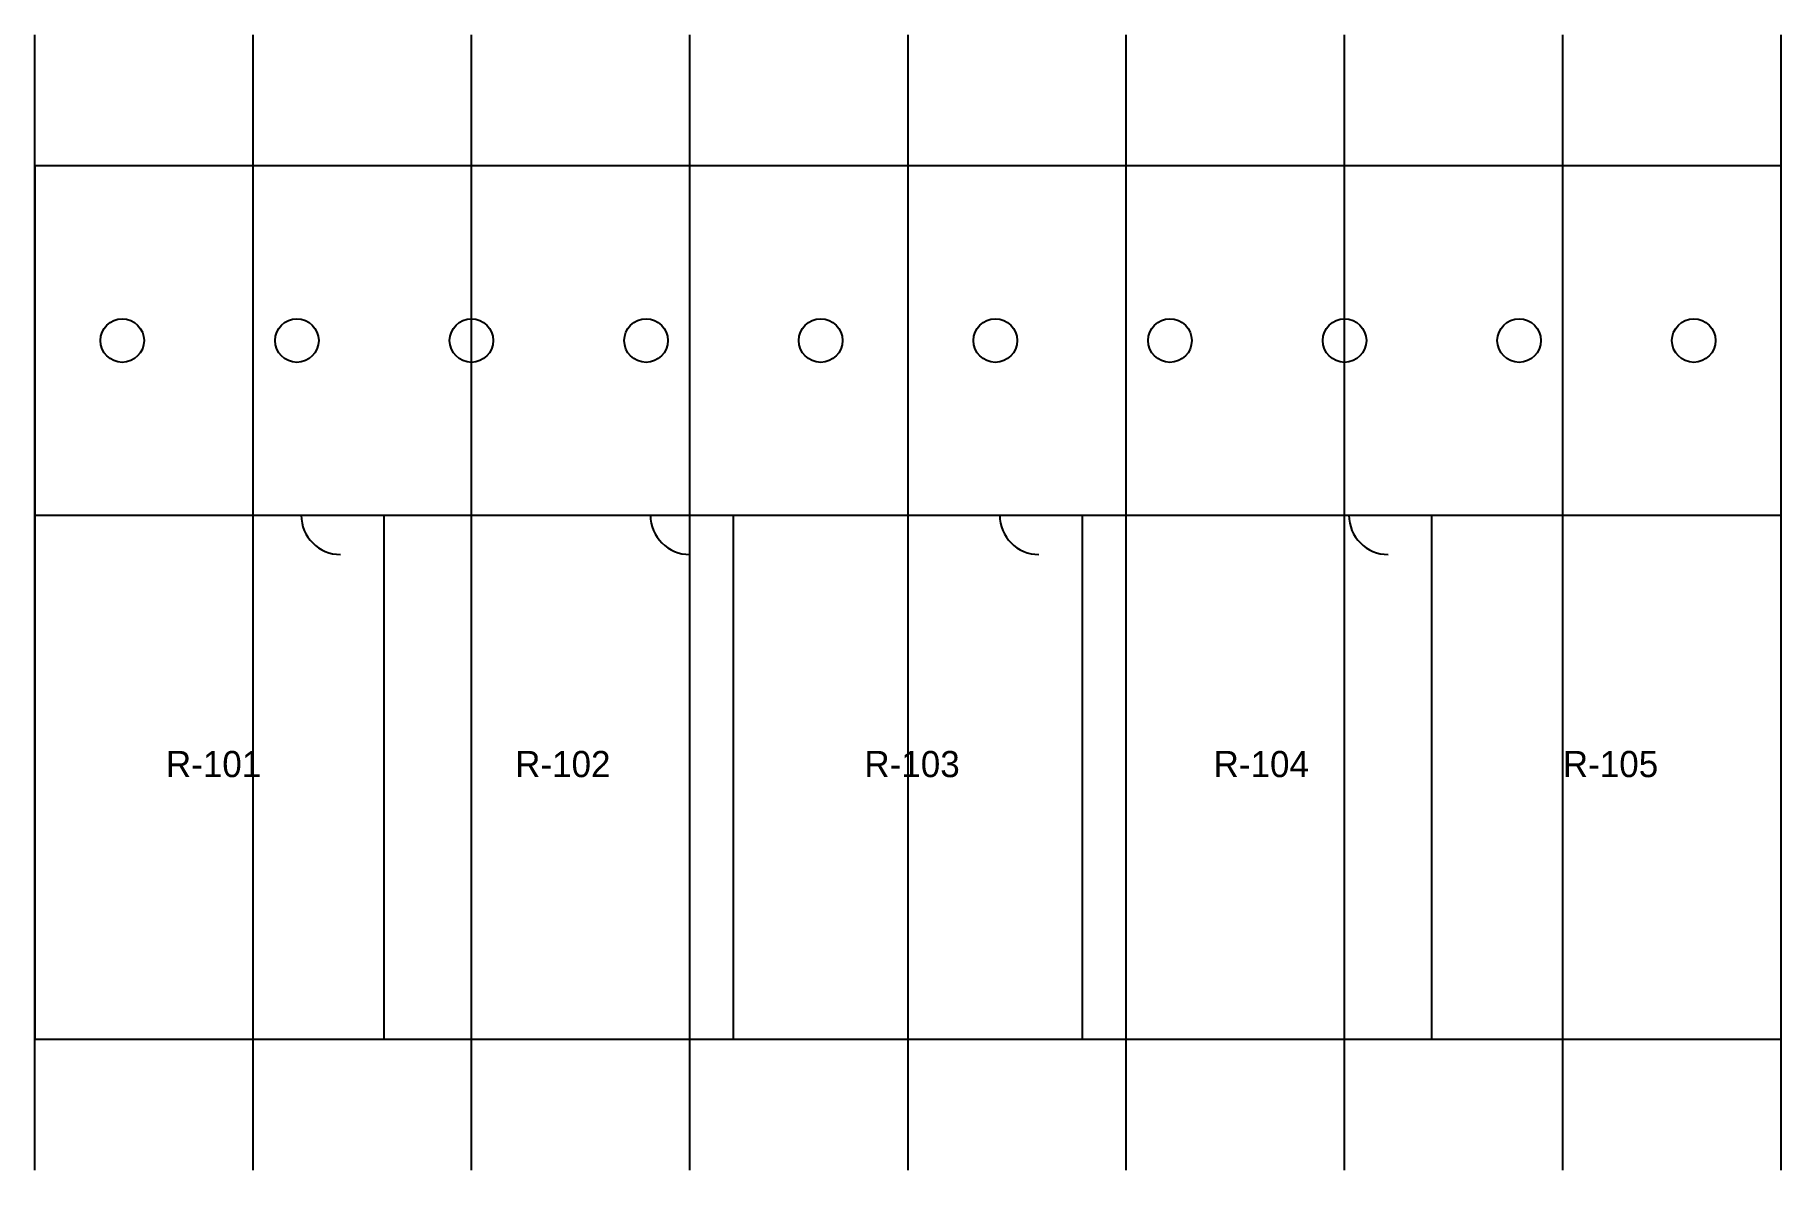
# Model space of a CAD drawing. Header units: millimetres. Extents: x 0 to 40000, y -3000 to 23000.
import ezdxf

# ---------------------------------------------------------------- set-up
doc = ezdxf.new("R2010")
doc.units = ezdxf.units.MM
for name, color, linetype in [('DINDING', 7, 'Continuous'), ('FURNITUR', 5, 'Continuous'), ('GRID', 8, 'Continuous'), ('PINTU', 3, 'Continuous'), ('TEKS', 2, 'Continuous')]:
    doc.layers.add(name, color=color, linetype=linetype)

msp = doc.modelspace()

# ---------------------------------------------------------------- linework, layer by layer
at = {"layer": 'DINDING'}
for p, q in [((0, 12000), (40000, 12000)), ((8000, 0), (8000, 12000)), ((16000, 0), (16000, 12000)), ((24000, 0), (24000, 12000)), ((32000, 0), (32000, 12000))]:
    msp.add_line(p, q, dxfattribs=at)
msp.add_lwpolyline([(0, 0), (40000, 0), (40000, 20000), (0, 20000)], close=True, dxfattribs=at)
at = {"layer": 'FURNITUR'}
for centre in [(2000, 16000), (6000, 16000), (10000, 16000), (14000, 16000), (18000, 16000), (22000, 16000), (26000, 16000), (30000, 16000), (34000, 16000), (38000, 16000)]:
    msp.add_circle(centre, 500, dxfattribs=at)
at = {"layer": 'GRID'}
for p, q in [((0, -3000), (0, 23000)), ((5000, -3000), (5000, 23000)), ((10000, -3000), (10000, 23000)), ((15000, -3000), (15000, 23000)), ((20000, -3000), (20000, 23000)), ((25000, -3000), (25000, 23000)), ((30000, -3000), (30000, 23000)), ((35000, -3000), (35000, 23000)), ((40000, -3000), (40000, 23000))]:
    msp.add_line(p, q, dxfattribs=at)
at = {"layer": 'PINTU'}
for centre in [(7000, 12000), (15000, 12000), (23000, 12000), (31000, 12000)]:
    msp.add_arc(centre, 900, 180, 270, dxfattribs=at)

# ---------------------------------------------------------------- texts
at = {"layer": 'TEKS'}
for s, p in [('R-101', (3000, 6000)), ('R-102', (11000, 6000)), ('R-103', (19000, 6000)), ('R-104', (27000, 6000)), ('R-105', (35000, 6000))]:
    msp.add_text(s, height=600, dxfattribs=at).set_placement(p)

doc.saveas('drawing.dxf')
